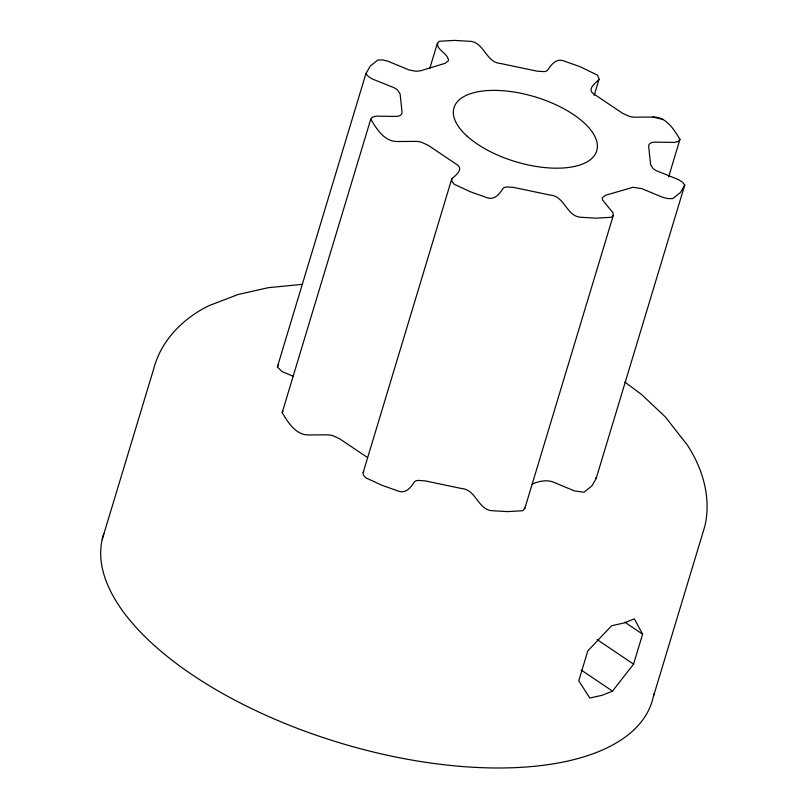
<?xml version="1.0" encoding="UTF-8"?>
<svg xmlns="http://www.w3.org/2000/svg" width="808" height="808" viewBox="0 0 808 808"><rect width="100%" height="100%" fill="white"/><g stroke="black" fill="none" stroke-linecap="round" stroke-linejoin="round"><path stroke-width="1.21" d="M594.203 95.364L599.142 78.861L597.395 75.124L580.295 66.791L562.964 60.63C555.581 58.53 550.985 65.125 547.41 70.468A11.443 5.191 16.8 0 1 543.996 71.609L537.209 71.185L500.506 63.479C486.325 62.458 484.659 43.905 471.327 41.4L454.53 40.4L439.239 41.289C432.613 46.763 446.693 53.298 447.864 58.206A11.443 5.191 16.8 0 1 448.288 60.863L445.188 63.297L420.594 70.781L416.13 71.276L409.171 70.003L387.719 61.115L382.436 59.944L377.831 60.004L370.256 66.074L365.963 73.498L277.366 366.943L281.992 371.529L293.152 376.235M365.963 73.498L368.074 76.285L372.084 78.901L393.718 87.587A11.443 5.191 16.8 0 1 397.728 90.193L400.132 94.061L402.051 112.352C402.162 115.786 397.829 116.524 395.173 116.423L375.993 116.16L372.367 117.18L370.761 119.18C376.73 129.149 384.588 141.986 397.788 141.511L416.686 141.39A11.443 5.191 16.8 0 1 421.928 142.42L428.432 145.46L455.742 163.842C464.378 168.529 456.742 174.407 451.763 178.891L362.974 473.155L363.317 474.942L365.65 477.73L381.82 485.224L399.152 491.385C406.535 493.486 411.131 486.891 414.706 481.548A11.443 5.191 16.8 0 1 418.12 480.406L424.917 480.831L461.61 488.527C475.791 489.557 477.457 508.111 490.799 510.616L507.586 511.615L522.877 510.717L524.857 507.979M524.715 508.808L613.312 215.362L612.908 212.706L602.849 200.354A11.443 5.191 16.8 0 1 602.425 197.708L605.525 195.273L632.967 187.294L641.542 188.567L663.004 197.445L668.277 198.617L672.882 198.566L680.467 192.486L684.75 185.072L682.639 182.285L678.629 179.669L656.995 170.973A11.443 5.191 16.8 0 1 652.985 168.377L650.581 164.509L648.662 146.208C648.551 142.774 652.894 142.036 655.54 142.137L674.72 142.4L678.346 141.39L679.952 139.38C673.983 129.411 666.125 116.574 652.925 117.059L634.038 117.17A11.443 5.191 16.8 0 1 628.786 116.14L622.281 113.1L594.971 94.718C586.335 90.042 593.971 84.153 598.95 79.669M451.763 178.891L451.914 181.497L454.248 184.285L470.418 191.779L487.749 197.94C495.132 200.041 499.728 193.445 503.303 188.102A11.443 5.191 16.8 0 1 506.717 186.961L513.514 187.385L550.208 195.082C564.388 196.112 566.055 214.665 579.397 217.17L596.183 218.17L611.474 217.271L613.312 215.362M102.202 539.451L153.884 368.276C161.378 340.037 183.355 318.15 209.09 305.616L237.986 294.536L268.216 287.709L302.566 284.305M367.145 457.288L339.835 438.906L333.33 435.865A11.443 5.191 16.8 0 0 328.088 434.835L309.191 434.957C295.991 435.431 288.133 422.594 282.164 412.636L370.761 119.18M429.745 68.559L437.401 43.198M668.65 176.821L679.952 139.38M532.159 484.083C539.209 481.073 547.41 479.205 554.652 482.659L574.407 490.89L583.002 492.163L584.285 492.011L591.87 485.931L596.153 478.518L684.75 185.072M633.563 664.125L642.602 634.179L634.351 618.837L623.988 622.968L611.646 625.756L587.8 650.874L578.76 680.821L589.82 698.051L602.162 695.264L612.525 691.133L633.563 664.125L597.183 639.633M282.164 412.636L282.992 411.221M277.366 366.943L278.598 364.822M363.176 472.347L363.681 471.63M652.925 117.059L663.277 119.473M624.938 622.281L642.602 634.179M581.174 670.034L612.525 691.133M624.958 382.123L641.774 394.698L665.378 416.958L687.406 445.147C702.869 468.812 711.373 497.991 704.879 526.089L653.197 697.264A286.689 130.159 16.8 0 1 342.37 743.643A286.689 130.159 16.8 0 1 103.828 533.674M595.738 477.669L596.153 478.518M653.894 693.719A286.689 130.159 16.8 0 1 653.45 696.092M467.085 136.158A74.538 33.835 16.8 0 0 591.153 159.014A74.538 33.835 16.8 0 0 517.837 92.688A74.538 33.835 16.8 0 0 467.085 136.158"/></g></svg>
